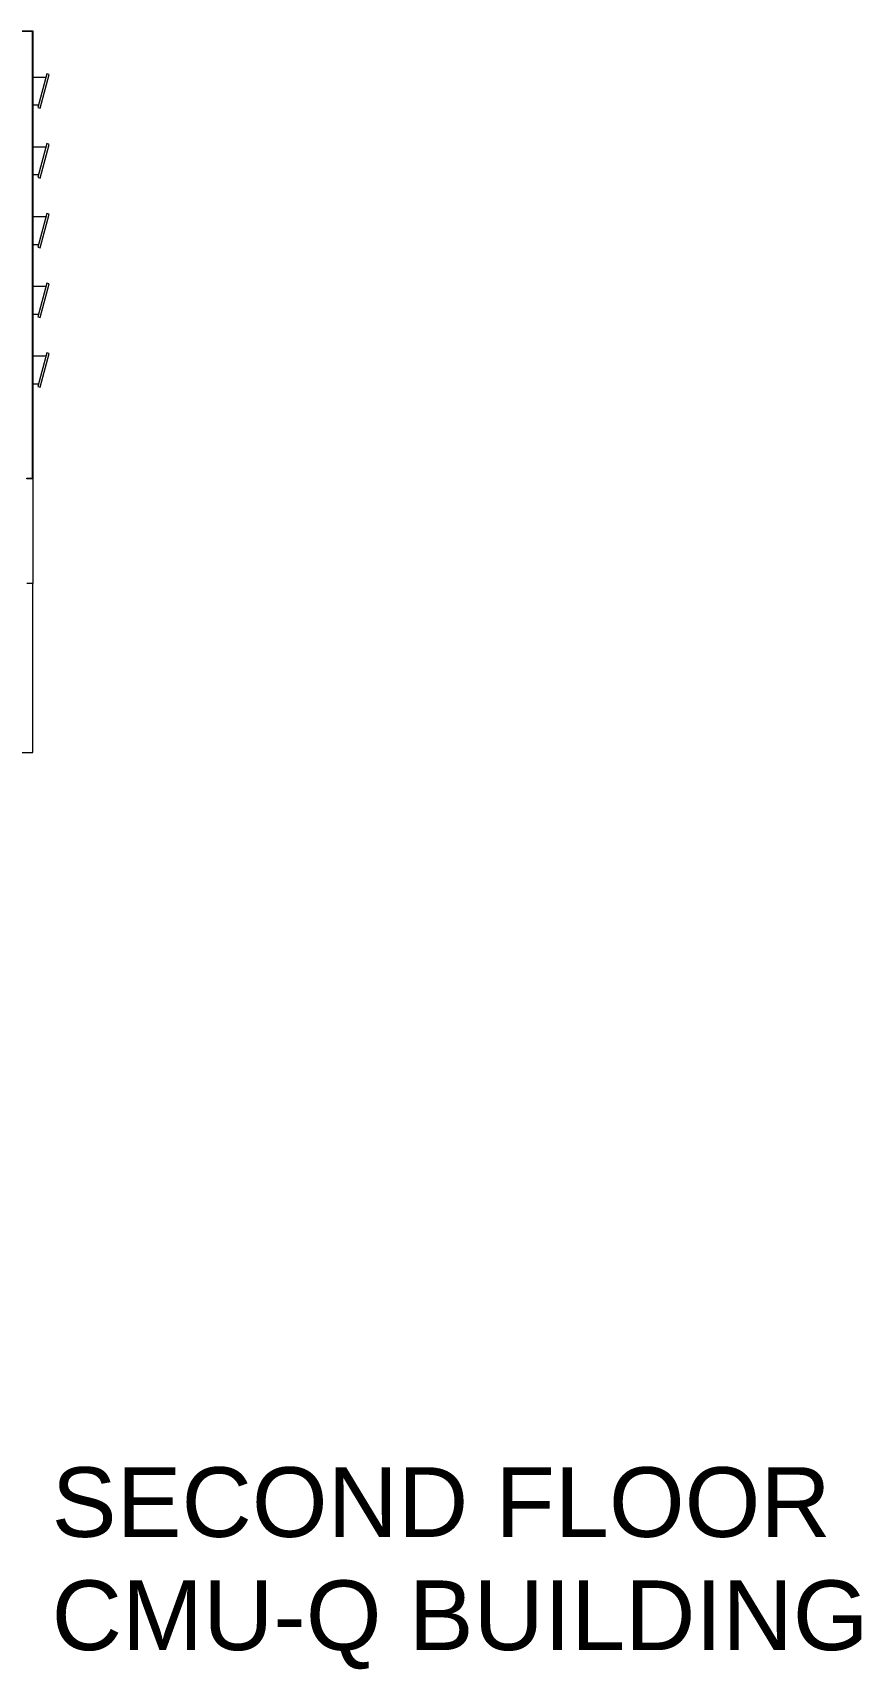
# Model space of a CAD drawing. Header units: inches. Extents: x 342932 to 557958, y 80625 to 242727.
# Drawn here: x 510417 to 557958, y 80625 to 174520 of the extents above; entities that cross this region are included whole.
import ezdxf

# ---------------------------------------------------------------- set-up
doc = ezdxf.new("R2010")
doc.units = ezdxf.units.IN
doc.header["$MEASUREMENT"] = 0
doc.layers.add('First Floor$0$A-G250-G-Walls-Low-Level', color=251, linetype='Continuous', lineweight=15)
doc.layers.add('First Floor$0$A-G312-M-Wall-Cladding-Panel', color=7, linetype='Continuous', lineweight=9)
doc.styles.get("Standard").update_dxf_attribs({"font": 'arial.ttf'})

msp = doc.modelspace()

# ---------------------------------------------------------------- linework, layer by layer
at = {"layer": 'First Floor$0$A-G250-G-Walls-Low-Level'}
for p, q in [((510432.1, 171976.5), (511174.9, 171976.5)), ((510432.1, 170376.5), (510746.2, 170376.5)), ((510432.1, 167976.5), (511174.9, 167976.5)), ((510432.1, 166376.5), (510746.2, 166376.5)), ((510432.1, 163976.5), (511174.9, 163976.5)), ((510432.1, 162376.5), (510746.2, 162376.5)), ((510432.1, 159976.5), (511174.9, 159976.5)), ((510432.1, 158376.5), (510746.2, 158376.5)), ((510432.1, 155976.5), (511174.9, 155976.5)), ((510432.1, 154376.5), (510746.2, 154376.5)), ((510432.1, 148926.5), (510432.1, 142926.5))]:
    msp.add_line(p, q, dxfattribs=at)
for points in [[(510705.2, 170223.5), (510850.1, 170184.7), (511367.8, 172116.6), (511222.9, 172155.4)], [(510705.2, 166223.5), (510850.1, 166184.7), (511367.8, 168116.6), (511222.9, 168155.4)], [(510705.2, 162223.5), (510850.1, 162184.7), (511367.8, 164116.6), (511222.9, 164155.4)], [(510705.2, 158223.5), (510850.1, 158184.7), (511367.8, 160116.6), (511222.9, 160155.4)], [(510705.2, 154223.5), (510850.1, 154184.7), (511367.8, 156116.6), (511222.9, 156155.4)]]:
    msp.add_lwpolyline(points, close=True, dxfattribs=at)
at = {"layer": 'First Floor$0$A-G312-M-Wall-Cladding-Panel'}
for p, q in [((510432.1, 142926.5), (510082.1, 142926.5)), ((510432.1, 133226.5), (510432.1, 142926.5)), ((496612.6, 133226.5), (510432.1, 133226.5))]:
    msp.add_line(p, q, dxfattribs=at)
msp.add_lwpolyline([(510082.1, 148926.5), (510082.1, 148956.5), (510402.1, 148956.5), (510402.1, 174596.5), (496462.1, 174596.5), (496462.1, 174276.5), (496432.1, 174276.5), (496432.1, 174626.5), (510432.1, 174626.5), (510432.1, 148926.5), (510082.1, 148926.5)], dxfattribs=at)

# ---------------------------------------------------------------- texts
at = {"char_height": 4000, "attachment_point": 1}
for s, width, insert in [('SECOND FLOOR', 60333.581, (511502.1, 92217.5)), ('CMU-Q BUILDING', 64779.199, (511502.1, 85723.7))]:
    msp.add_mtext_dynamic_manual_height_columns(s, width=width, gutter_width=1, heights=[0], dxfattribs=dict(at, insert=insert))

doc.saveas('drawing.dxf')
